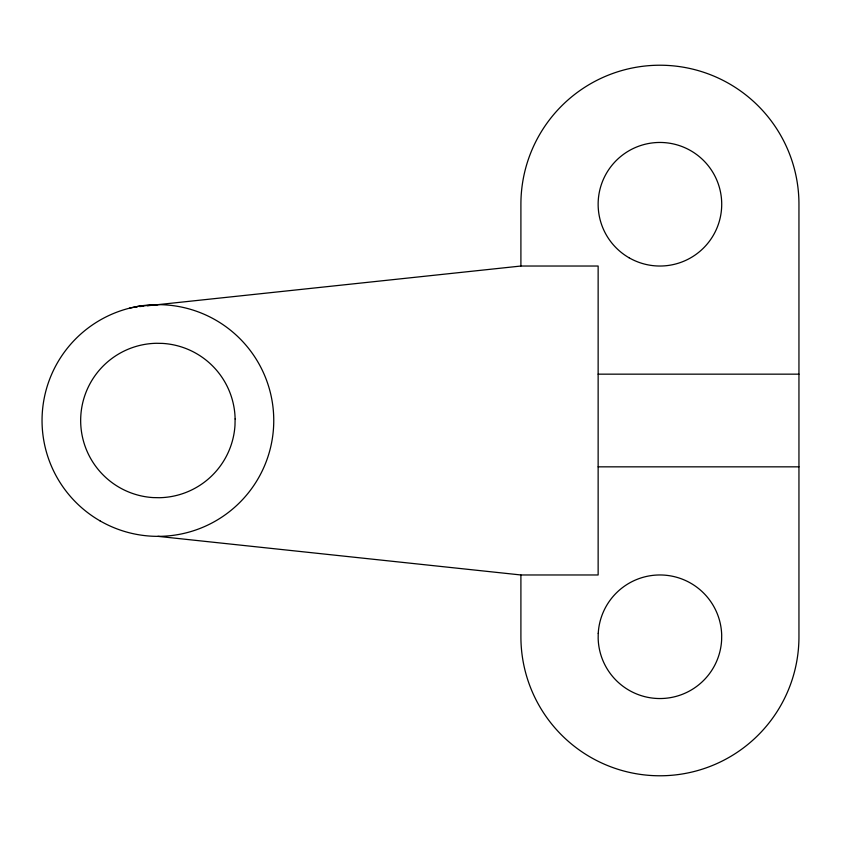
<?xml version="1.0" encoding="UTF-8"?>
<svg xmlns="http://www.w3.org/2000/svg" width="841" height="841" viewBox="0 0 841 841"><rect width="100%" height="100%" fill="white"/><g stroke="black" fill="none" stroke-linecap="round" stroke-linejoin="round"><path stroke-width="1.26" d="M129.461 308.195L138.839 306.229L157.898 304.652M134.486 307.133L137.094 306.86M139.69 306.587L143.601 306.166M147.501 305.756L520.905 266.029L598.14 266.029L598.14 574.971L520.905 574.971L157.898 536.348M598.14 374.161L798.95 374.161M598.14 466.839L798.95 466.839M520.905 266.029L520.905 204.247A139.017 139.017 0 0 1 659.933 65.22A139.017 139.017 0 0 1 798.95 204.247L798.95 636.753A139.017 139.017 0 0 1 659.933 775.78A139.017 139.017 0 0 1 520.905 636.753L520.905 574.971M598.235 633.368L598.161 638.477A61.792 61.792 0 0 0 659.092 698.535A61.792 61.792 0 0 0 721.62 640.148L721.694 635.039A61.792 61.792 0 0 0 660.763 574.971A61.792 61.792 0 0 0 598.235 633.368M235.123 418.955L234.986 425.336A77.235 77.235 0 0 1 159.454 497.714L153.073 497.588A77.235 77.235 0 0 1 80.683 418.86A77.235 77.235 0 0 1 156.352 343.286L162.734 343.412A77.235 77.235 0 0 1 235.123 418.955M629.036 257.756A61.792 61.792 0 0 0 721.715 204.247A61.792 61.792 0 0 0 629.036 150.728A61.792 61.792 0 0 0 629.036 257.756M99.974 520.831A115.848 115.848 0 0 0 273.756 420.5A115.848 115.848 0 0 0 99.974 320.169A115.848 115.848 0 0 0 99.974 520.831"/></g></svg>
